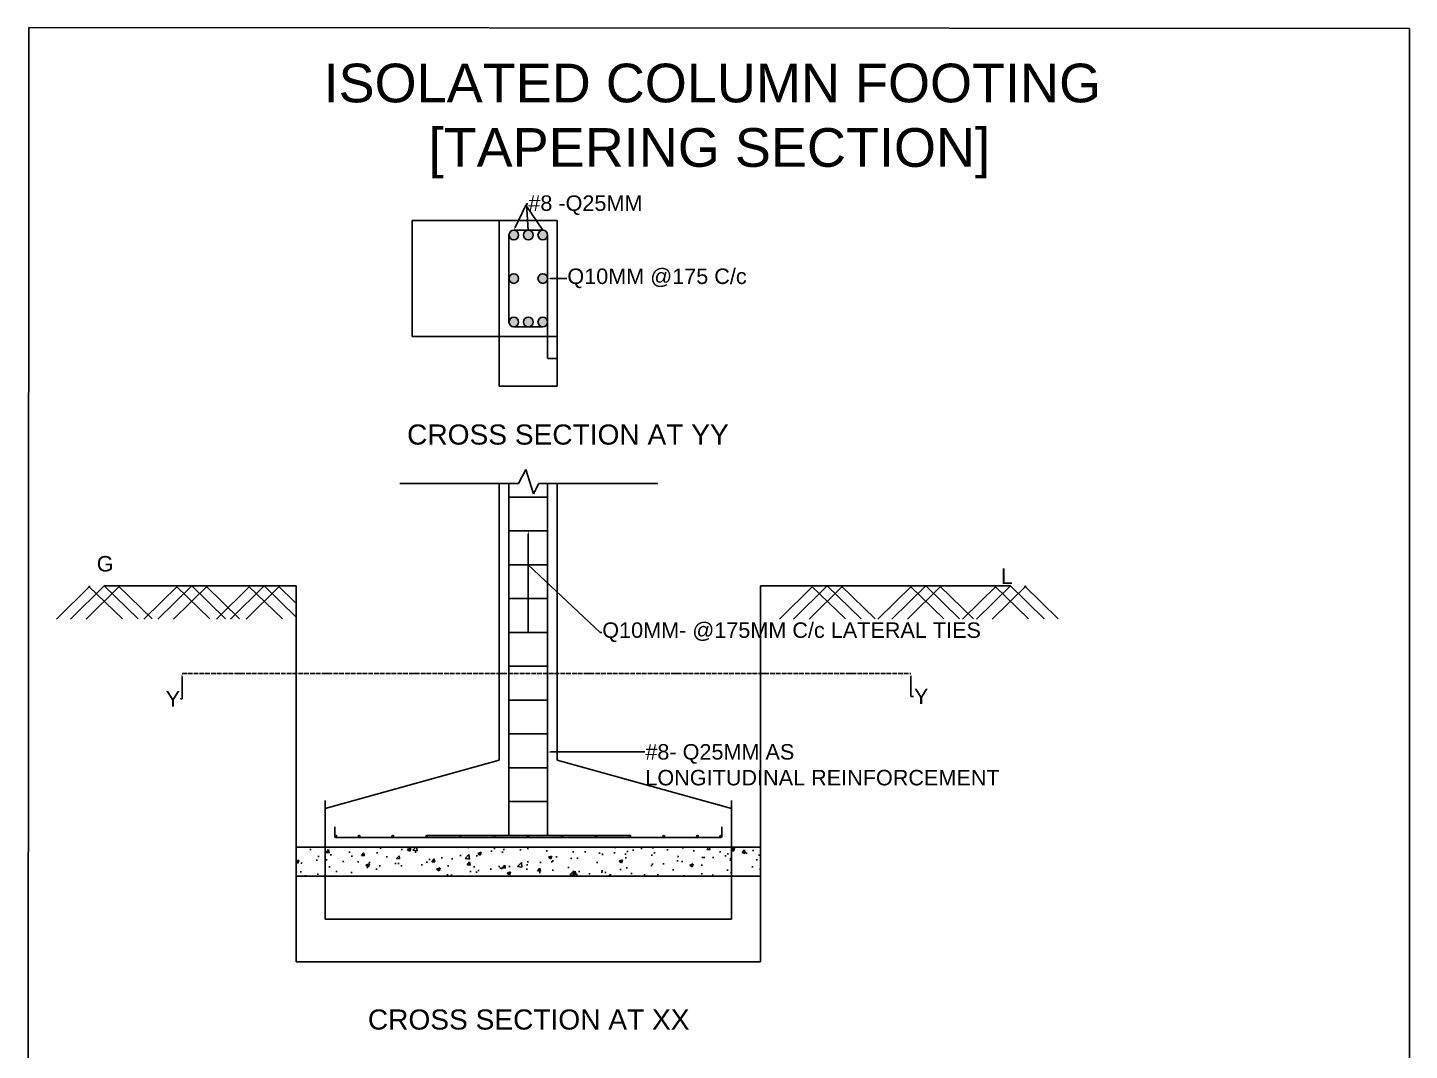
# Model space of a CAD drawing. Header units: millimetres. Extents: x -15359 to 171203, y -161916 to 32466.
# Drawn here: x 47646 to 54790, y 21343 to 26632 of the extents above; entities that cross this region are included whole.
import ezdxf
from ezdxf import colors
from ezdxf.entities.mleader import LeaderData, LeaderLine
from ezdxf.math import Vec2, Vec3

# ---------------------------------------------------------------- set-up
doc = ezdxf.new("R2010")
doc.units = ezdxf.units.MM
doc.header["$MEASUREMENT"] = 0
doc.linetypes.add('ACAD_ISO04W100', pattern=[30, 24, -3, 0, -3])
doc.styles.get("Standard").update_dxf_attribs({"font": 'Arial.ttf'})
doc.dimstyles.get("Standard").update_dxf_attribs({"dimtxt": 0.18, "dimasz": 0.18, "dimexe": 0.18, "dimexo": 0.0625, "dimgap": 0.09, "dimtad": 0, "dimtih": 1, "dimtoh": 1, "dimzin": 0, "dimdsep": 46, "dimtxsty": 'Standard', "dimcen": 0.09, "dimadec": 0, "dimazin": 0, "dimtfac": 1, "dimtofl": 0, "dimtmove": 0, "dimatfit": 3, "dimfxl": 0, "dimtolj": 1, "dimtzin": 0, "dimarcsym": 0})
pattern_1 = [(49.99999999999999, (48818.49873787338, 15631.41525314872), (182.184668996004, -15.93908553890309), [19.05, -209.55]), (355, (48818.49873787338, 15631.41525314872), (-35.24342142496934, 191.0568452390351), [15.24, -167.64058417]), (100.4514447, (48833.68074487339, 15630.08699964872), (146.9412470903533, 175.1177519121951), [16.19000879999999, -178.0902445999999]), (46.18420000000001, (48818.49873787338, 15682.21525314872), (271.0790408921299, -42.04232793272715), [28.575, -314.325]), (96.63555760999992, (48841.08863787338, 15678.71175314872), (237.404134051503, 247.4261245977215), [24.28502314, -267.13560816]), (351.1841511700001, (48818.49873787338, 15682.21525314872), (237.404134064977, 247.4261245855326), [22.85996707, -251.45973192]), (21, (48843.89873787339, 15669.51525314873), (151.6143912691325, -102.2651981870876), [19.05, -209.55]), (326.0000000000001, (48843.89873787339, 15669.51525314873), (61.80202834764707, 184.1879661223193), [15.24, -167.64]), (71.45144499999999, (48856.53327047339, 15660.99315324872), (213.4164192787161, 81.92276888590524), [16.19000879999999, -178.0899375999999]), (37.50000000000001, (48818.49873787338, 15631.41525314872), (3.088603250591817, 84.55503887315311), [0, -165.608, 0, -170.18, 0, -168.275]), (7.499999999999999, (48818.49873787338, 15631.41525314872), (66.81966251030575, 100.1805748181195), [0, -97.02799999999999, 0, -161.798, 0, -64.135]), (327.5, (48761.85673787339, 15631.41525314872), (135.5905951668714, -5.728743992673444), [0, -63.5, 0, -198.12, 0, -262.89]), (317.5, (48736.45673787339, 15631.41525314872), (148.129181386018, 25.42649103333303), [0, -82.55, 0, -131.572, 0, -186.69])]

# ---------------------------------------------------------------- blocks, each defined once
blk = doc.blocks.new('*D156')
at = {"color": 0, "lineweight": -2}
for p, q in [((50084.56791567315, 25634.39091290294), (49634.31613505695, 25634.39091290294)), ((49634.49613505695, 25634.21091290294), (49634.49613505695, 25334.57281604073)), ((49634.49613505695, 25034.57091290294), (49634.49613505695, 25334.20900976515)), ((50084.56791567315, 25034.39091290294), (49634.31613505695, 25034.39091290294))]:
    blk.add_line(p, q, dxfattribs=at)
at = {"color": 0}
for points in [[(49634.46613505695, 25634.21091290294), (49634.52613505695, 25634.21091290294), (49634.49613505695, 25634.39091290294)], [(49634.46613505695, 25034.57091290294), (49634.52613505695, 25034.57091290294), (49634.49613505695, 25034.39091290294)]]:
    blk.add_solid(points, dxfattribs=at)
at = {"layer": 'Defpoints', "color": 0}
for p in [(50084.63041567315, 25634.39091290294), (49634.49613505695, 25034.39091290294), (50084.63041567315, 25034.39091290294)]:
    blk.add_point(p, dxfattribs=at)
at = {"color": 0, "insert": (49634.49613505694, 25334.39091290295), "char_height": 0.18, "attachment_point": 5}
blk.add_mtext('\\A1;600.00', dxfattribs=at)
blk = doc.blocks.new('*D157')
at = {"color": 0, "lineweight": -2}
for p, q in [((50084.63041567315, 25034.32841290294), (50084.63041567315, 24777.73919395836)), ((50384.63041567315, 25034.32841290294), (50384.63041567315, 24777.73919395836)), ((50084.81041567315, 24777.91919395836), (50234.16715510016, 24777.91919395836)), ((50384.45041567315, 24777.91919395836), (50235.09367624614, 24777.91919395836))]:
    blk.add_line(p, q, dxfattribs=at)
at = {"color": 0}
for points in [[(50084.81041567315, 24777.94919395836), (50084.81041567315, 24777.88919395836), (50084.63041567315, 24777.91919395836)], [(50384.45041567315, 24777.94919395836), (50384.45041567315, 24777.88919395836), (50384.63041567315, 24777.91919395836)]]:
    blk.add_solid(points, dxfattribs=at)
at = {"layer": 'Defpoints', "color": 0}
for p in [(50084.63041567315, 25034.39091290294), (50384.63041567315, 25034.39091290294), (50384.63041567315, 24777.91919395836)]:
    blk.add_point(p, dxfattribs=at)
at = {"color": 0, "insert": (50234.63041567315, 24777.91919395836), "char_height": 0.18, "attachment_point": 5}
blk.add_mtext('\\A1;300.00', dxfattribs=at)
blk = doc.blocks.new('*D158')
at = {"color": 0, "lineweight": -2}
for p, q in [((50334.63041567315, 25334.32841290294), (50334.63041567315, 24920.70085516675)), ((50384.63041567315, 25334.32841290294), (50384.63041567315, 24920.70085516675)), ((50334.81041567315, 24920.88085516675), (50359.23701867451, 24920.88085516675)), ((50384.45041567315, 24920.88085516675), (50360.02381267179, 24920.88085516675))]:
    blk.add_line(p, q, dxfattribs=at)
at = {"color": 0}
for points in [[(50334.81041567315, 24920.91085516675), (50334.81041567315, 24920.85085516675), (50334.63041567315, 24920.88085516675)], [(50384.45041567315, 24920.91085516675), (50384.45041567315, 24920.85085516675), (50384.63041567315, 24920.88085516675)]]:
    blk.add_solid(points, dxfattribs=at)
at = {"layer": 'Defpoints', "color": 0}
for p in [(50334.63041567315, 25334.39091290294), (50384.63041567315, 25334.39091290294), (50384.63041567315, 24920.88085516675)]:
    blk.add_point(p, dxfattribs=at)
at = {"color": 0, "insert": (50359.63041567315, 24920.88085516675), "char_height": 0.18, "attachment_point": 5}
blk.add_mtext('\\A1;50.00', dxfattribs=at)
blk = doc.blocks.new('*D126')
at = {"color": 0, "lineweight": -2}
for p, q in [((49184.63041567315, 22634.32841290294), (49184.63041567315, 22021.48181685328)), ((51284.63041567315, 22634.32841290294), (51284.63041567315, 22021.48181685328)), ((49184.81041567315, 22021.66181685328), (50234.09563395419, 22021.66181685328)), ((51284.45041567315, 22021.66181685328), (50235.16519739211, 22021.66181685328))]:
    blk.add_line(p, q, dxfattribs=at)
at = {"color": 0}
for points in [[(49184.81041567315, 22021.69181685328), (49184.81041567315, 22021.63181685328), (49184.63041567315, 22021.66181685328)], [(51284.45041567315, 22021.69181685328), (51284.45041567315, 22021.63181685328), (51284.63041567315, 22021.66181685328)]]:
    blk.add_solid(points, dxfattribs=at)
at = {"layer": 'Defpoints', "color": 0}
for p in [(49184.63041567315, 22634.39091290294), (51284.63041567315, 22634.39091290294), (51284.63041567315, 22021.66181685328)]:
    blk.add_point(p, dxfattribs=at)
at = {"color": 0, "insert": (50234.63041567315, 22021.66181685328), "char_height": 0.18, "attachment_point": 5}
blk.add_mtext('\\A1;2100.00', dxfattribs=at)
blk = doc.blocks.new('*D159')
at = {"color": 0, "lineweight": -2}
for p, q in [((49034.63041567315, 22244.32841290294), (49034.63041567315, 21800.46528839959)), ((51434.63041567315, 22244.32841290294), (51434.63041567315, 21800.46528839959)), ((49034.81041567315, 21800.64528839959), (50234.09563395419, 21800.64528839959)), ((51434.45041567315, 21800.64528839959), (50235.16519739211, 21800.64528839959))]:
    blk.add_line(p, q, dxfattribs=at)
at = {"color": 0}
for points in [[(49034.81041567315, 21800.67528839959), (49034.81041567315, 21800.61528839959), (49034.63041567315, 21800.64528839959)], [(51434.45041567315, 21800.67528839959), (51434.45041567315, 21800.61528839959), (51434.63041567315, 21800.64528839959)]]:
    blk.add_solid(points, dxfattribs=at)
at = {"layer": 'Defpoints', "color": 0}
for p in [(49034.63041567315, 22244.39091290294), (51434.63041567315, 22244.39091290294), (51434.63041567315, 21800.64528839959)]:
    blk.add_point(p, dxfattribs=at)
at = {"color": 0, "insert": (50234.63041567315, 21800.64528839959), "char_height": 0.18, "attachment_point": 5}
blk.add_mtext('\\A1;2400.00', dxfattribs=at)

msp = doc.modelspace()

# ---------------------------------------------------------------- hatches: boundary and pattern name
h = msp.add_hatch(color=256)
h.dxf.hatch_style = 1
h.paths.add_polyline_path([(50134.63041567315, 25559.39091290294, 1), (50184.63041567315, 25559.39091290294, 1)])
h.paths.add_polyline_path([(50259.63041567315, 25559.39091290294, 1), (50209.63041567315, 25559.39091290294, 1)])
h.paths.add_polyline_path([(50334.63041567315, 25559.39091290294, 1), (50284.63041567315, 25559.39091290294, 1)])
h.paths.add_polyline_path([(50334.63041567315, 25334.39091290294, 1), (50284.63041567315, 25334.39091290294, 1)])
h.paths.add_polyline_path([(50184.63041567315, 25334.39091290294, 1), (50134.63041567315, 25334.39091290294, 1)])
h.paths.add_polyline_path([(50134.63041567315, 25109.39091290293, 1), (50184.63041567315, 25109.39091290293, 1)])
h.paths.add_polyline_path([(50259.63041567315, 25109.39091290293, 1), (50209.63041567315, 25109.39091290293, 1)])
h.paths.add_polyline_path([(50334.63041567315, 25109.39091290293, 1), (50284.63041567315, 25109.39091290293, 1)])
h = msp.add_hatch(color=256)
h.dxf.hatch_style = 1
h.paths.add_polyline_path([(50184.63041567315, 25559.39091290294, 1), (50134.63041567315, 25559.39091290294, 1)])
h.paths.add_polyline_path([(50259.63041567315, 25559.39091290294, 1), (50209.63041567315, 25559.39091290294, 1)])
h.paths.add_polyline_path([(50334.63041567315, 25559.39091290294, 1), (50284.63041567315, 25559.39091290294, 1)])
h.paths.add_polyline_path([(50334.63041567315, 25334.39091290294, 1), (50284.63041567315, 25334.39091290294, 1)])
h.paths.add_polyline_path([(50134.63041567315, 25334.39091290294, 1), (50184.63041567315, 25334.39091290294, 1)])
h.paths.add_polyline_path([(50134.63041567315, 25109.39091290293, 1), (50184.63041567315, 25109.39091290293, 1)])
h.paths.add_polyline_path([(50209.63041567315, 25109.39091290293, 1), (50259.63041567315, 25109.39091290293, 1)])
h.paths.add_polyline_path([(50334.63041567315, 25109.39091290293, 1), (50284.63041567315, 25109.39091290293, 1)])
h = msp.add_hatch()
h.set_pattern_fill('AR-CONC', color=256)
h.set_pattern_definition(pattern_1)
h.paths.add_polyline_path([(49184.63041567315, 22394.39091290294), (49034.63041567315, 22394.39091290294), (49034.63041567315, 22244.39091290294), (51434.63041567315, 22244.39091290294), (51434.63041567315, 22394.39091290294), (51284.63041567315, 22394.39091290294)])
h = msp.add_hatch()
h.set_pattern_fill('AR-CONC', color=256)
h.set_pattern_definition(pattern_1)
h.paths.add_polyline_path([(51434.63041567315, 22394.39091290294), (51284.63041567315, 22394.39091290294), (49184.63041567315, 22394.39091290294), (49034.63041567315, 22394.39091290294), (49034.63041567315, 22244.39091290294), (51434.63041567315, 22244.39091290294)])

# ---------------------------------------------------------------- linework, layer by layer
at = {"ltscale": 12}
for p, q in [((47651.96513095319, 25934.73375312818), (47652.35815085864, 26632.08085141332)), ((47652.35815085864, 26632.08085141332), (54789.65702861642, 26628.0726333282)), ((54789.65702861642, 26628.0726333282), (54789.65702861642, 25934.73375312818)), ((47646.20605532585, 16053.34282570147), (47651.96513095319, 25934.73375312818)), ((54789.65702861642, 25934.73375312818), (54789.65702861642, 16053.34282570147)), ((47795.85068695976, 23573.54846619931), (47970.32025524088, 23744.39091290294)), ((47868.13449075149, 23573.54846619931), (48042.60405903262, 23744.39091290294)), ((47949.04188678578, 23573.54846619931), (48123.51145506692, 23744.39091290294)), ((48136.48627874684, 23573.72413086039), (47961.69680511391, 23744.23926731171)), ((48217.39353266555, 23573.87577645163), (48042.60405903262, 23744.39091290294)), ((48289.67720948921, 23574.01125875238), (48114.88773585627, 23744.52639520369)), ((48247.78491644895, 23573.54846619931), (48422.25448473007, 23744.39091290294)), ((48320.06872024068, 23573.54846619931), (48494.5382885218, 23744.39091290294)), ((48400.97611627498, 23573.54846619931), (48575.44568455611, 23744.39091290294)), ((48588.42050823603, 23573.72413086039), (48413.6310346031, 23744.23926731171)), ((48669.32776215473, 23573.87577645163), (48494.5382885218, 23744.39091290294)), ((48741.61143897841, 23574.01125875238), (48566.82196534547, 23744.52639520369)), ((48622.5033067148, 23573.54846619931), (48796.97287499592, 23744.39091290294)), ((48694.78711050653, 23573.54846619931), (48869.25667878766, 23744.39091290294)), ((48775.69450654082, 23573.54846619931), (48950.16407482197, 23744.39091290294)), ((48963.13889850189, 23573.72413086039), (48788.34942486895, 23744.23926731171)), ((49034.63041567315, 23583.06125886605), (48869.25667878766, 23744.39091290294)), ((49028.93509242778, 23659.26882697804), (48941.54035561132, 23744.52639520369)), ((51533.54911823692, 23573.54846619931), (51708.01868651806, 23744.39091290294)), ((51605.83292202865, 23573.54846619931), (51780.30249030978, 23744.39091290294)), ((51686.74031806296, 23573.54846619931), (51861.20988634408, 23744.39091290294)), ((51874.18471002401, 23573.72413086039), (51699.39523639108, 23744.23926731171)), ((51955.09196394272, 23573.87577645163), (51780.30249030978, 23744.39091290294)), ((52027.37564076637, 23574.01125875238), (51852.58616713344, 23744.52639520369)), ((52042.24001078795, 23573.54846619931), (52216.70957906908, 23744.39091290294)), ((52114.52381457969, 23573.54846619931), (52288.9933828608, 23744.39091290294)), ((52195.43121061398, 23573.54846619931), (52369.90077889511, 23744.39091290294)), ((52382.87560257503, 23573.72413086039), (52208.0861289421, 23744.23926731171)), ((52463.78285649374, 23573.87577645163), (52288.9933828608, 23744.39091290294)), ((52536.06653331741, 23574.01125875238), (52361.27705968448, 23744.52639520369)), ((52480.07411063596, 23573.54846619931), (52654.54367891709, 23744.39091290294)), ((52552.35791442769, 23573.54846619931), (52726.82748270883, 23744.39091290294)), ((52633.265310462, 23573.54846619931), (52807.73487874313, 23744.39091290294)), ((52820.70970242305, 23573.72413086039), (52645.92022879011, 23744.23926731171)), ((52901.61695634176, 23573.87577645163), (52726.82748270883, 23744.39091290294)), ((52973.90063316542, 23574.01125875238), (52799.11115953249, 23744.52639520369))]:
    msp.add_line(p, q, dxfattribs=at)
for p, q in [((50084.63041567315, 25634.39091290294), (50384.63041567315, 25634.39091290294)), ((50084.63041567315, 25034.39091290294), (50084.63041567315, 25634.39091290294)), ((50084.63041567315, 25634.39091290294), (50384.63041567315, 25634.39091290294)), ((50084.63041567315, 25034.39091290294), (50084.63041567315, 25634.39091290294)), ((50159.63041567315, 25584.39091290294), (50309.63041567315, 25584.39091290294)), ((50159.63041567315, 25584.39091290294), (50309.63041567315, 25584.39091290294)), ((50384.63041567315, 25634.39091290294), (50384.63041567315, 25034.39091290294)), ((50384.63041567315, 25634.39091290294), (50384.63041567315, 25034.39091290294)), ((50134.63041567315, 25109.39091290293), (50134.63041567315, 25559.39091290294)), ((50134.63041567315, 25109.39091290293), (50134.63041567315, 25559.39091290294)), ((50334.63041567315, 25559.39091290294), (50334.63041567315, 25109.39091290293)), ((50334.63041567315, 25559.39091290294), (50334.63041567315, 25109.39091290293)), ((50309.63041567315, 25084.39091290294), (50159.63041567315, 25084.39091290294)), ((50309.63041567315, 25084.39091290294), (50159.63041567315, 25084.39091290294)), ((50384.63041567315, 25034.39091290294), (50084.63041567315, 25034.39091290294)), ((50384.63041567315, 25034.39091290294), (50084.63041567315, 25034.39091290294)), ((50184.21253318833, 24275.14049654425), (50221.12578084336, 24347.63310951802)), ((50184.21253318833, 24275.14049654425), (50221.12578084336, 24347.63310951802)), ((50221.12578084336, 24347.63310951802), (50262.24346078152, 24220.63273902457)), ((50221.12578084336, 24347.63310951802), (50262.24346078152, 24220.63273902457)), ((49570.42784385243, 24275.14049654425), (50184.21253318833, 24275.14049654425)), ((49570.42784385243, 24275.14049654425), (50184.21253318833, 24275.14049654425)), ((50084.63041567315, 22844.39091290294), (50084.63041567315, 24275.14049654425)), ((50084.63041567315, 22844.39091290294), (50084.63041567315, 24275.14049654425)), ((50134.63041567315, 22454.39091290294), (50134.63041567315, 24275.14049654425)), ((50134.63041567315, 22454.39091290294), (50134.63041567315, 24275.14049654425)), ((50262.24346078152, 24220.63273902457), (50289.75272740611, 24275.14049654425)), ((50262.24346078152, 24220.63273902457), (50289.75272740611, 24275.14049654425)), ((50289.75272740611, 24275.14049654425), (50903.53741674199, 24275.14049654425)), ((50289.75272740611, 24275.14049654425), (50903.53741674199, 24275.14049654425)), ((50334.63041567315, 22454.39091290293), (50334.63041567315, 24275.14049654425)), ((50334.63041567315, 22454.39091290293), (50334.63041567315, 24275.14049654425)), ((50384.63041567315, 22844.39091290294), (50384.63041567315, 24275.14049654425)), ((50384.63041567315, 22844.39091290294), (50384.63041567315, 24275.14049654425)), ((50134.63041567315, 24204.39091290294), (50334.63041567315, 24204.39091290294)), ((50134.63041567315, 24204.39091290294), (50334.63041567315, 24204.39091290294)), ((50134.63041567315, 24029.39091290294), (50334.63041567315, 24029.39091290294)), ((50134.63041567315, 24029.39091290294), (50334.63041567315, 24029.39091290294)), ((50134.63041567315, 23854.39091290294), (50334.63041567315, 23854.39091290294)), ((50134.63041567315, 23854.39091290294), (50334.63041567315, 23854.39091290294)), ((49034.63041567315, 23744.39091290294), (48042.60405903262, 23744.39091290294)), ((49034.63041567315, 22244.39091290294), (49034.63041567315, 23744.39091290294)), ((51434.63041567315, 22244.39091290294), (51434.63041567315, 23744.39091290294)), ((51434.63041567315, 23744.39091290294), (52726.82748270883, 23744.39091290294)), ((50134.63041567315, 23679.39091290294), (50334.63041567315, 23679.39091290294)), ((50134.63041567315, 23679.39091290294), (50334.63041567315, 23679.39091290294)), ((50134.63041567315, 23679.39091290294), (50334.63041567315, 23679.39091290294)), ((50134.63041567315, 23679.39091290294), (50334.63041567315, 23679.39091290294)), ((50134.63041567315, 23679.39091290294), (50334.63041567315, 23679.39091290294)), ((50134.63041567315, 23679.39091290294), (50334.63041567315, 23679.39091290294)), ((50134.63041567315, 23504.39091290294), (50334.63041567315, 23504.39091290294)), ((50134.63041567315, 23504.39091290294), (50334.63041567315, 23504.39091290294)), ((50134.63041567315, 23329.39091290294), (50334.63041567315, 23329.39091290294)), ((50134.63041567315, 23329.39091290294), (50334.63041567315, 23329.39091290294)), ((50134.63041567315, 23154.39091290294), (50334.63041567315, 23154.39091290294)), ((50134.63041567315, 23154.39091290294), (50334.63041567315, 23154.39091290294)), ((50134.63041567315, 22979.39091290294), (50334.63041567315, 22979.39091290294)), ((50134.63041567315, 22979.39091290294), (50334.63041567315, 22979.39091290294)), ((49184.63041567315, 22594.39091290294), (50084.63041567315, 22844.39091290294)), ((50084.63041567315, 22844.39091290294), (50084.63041567315, 22844.39091290294)), ((50134.63041567315, 22804.39091290294), (50334.63041567315, 22804.39091290294)), ((50134.63041567315, 22804.39091290294), (50334.63041567315, 22804.39091290294)), ((51284.63041567315, 22594.39091290294), (50384.63041567315, 22844.39091290294)), ((50384.63041567315, 22844.39091290294), (50384.63041567315, 22844.39091290294)), ((49184.63041567315, 22594.39091290294), (49184.63041567315, 22394.39091290294)), ((49184.63041567315, 22394.39091290294), (49184.63041567315, 22594.39091290294)), ((49184.63041567315, 22594.39091290294), (49184.63041567315, 22394.39091290294)), ((50134.63041567315, 22629.39091290294), (50334.63041567315, 22629.39091290293)), ((50134.63041567315, 22629.39091290294), (50334.63041567315, 22629.39091290293)), ((51284.63041567315, 22394.39091290294), (51284.63041567315, 22594.39091290294)), ((51284.63041567315, 22394.39091290294), (51284.63041567315, 22594.39091290294)), ((51284.63041567315, 22394.39091290294), (51284.63041567315, 22594.39091290294)), ((49234.63041567315, 22449.39091290294), (49234.63041567315, 22499.39091290294)), ((49234.63041567315, 22449.39091290294), (49234.63041567315, 22499.39091290294)), ((49234.63041567315, 22449.39091290294), (49234.63041567315, 22449.39091290294)), ((49234.63041567315, 22449.39091290294), (49234.63041567315, 22449.39091290294)), ((49239.63041567315, 22444.39091290294), (51229.63041567315, 22444.39091290294)), ((49239.63041567315, 22444.39091290294), (51229.63041567315, 22444.39091290294)), ((49709.63041567315, 22454.39091290294), (50134.63041567315, 22454.39091290294)), ((49709.63041567315, 22454.39091290294), (50134.63041567315, 22454.39091290294)), ((50134.63041567315, 22454.39091290294), (50334.63041567315, 22454.39091290293)), ((50134.63041567315, 22454.39091290294), (50334.63041567315, 22454.39091290293)), ((50334.63041567315, 22454.39091290294), (50759.63041567315, 22454.39091290294)), ((50334.63041567315, 22454.39091290294), (50759.63041567315, 22454.39091290294)), ((51234.63041567315, 22449.39091290294), (51234.63041567315, 22499.39091290294)), ((51234.63041567315, 22449.39091290294), (51234.63041567315, 22499.39091290294)), ((51234.63041567315, 22449.39091290294), (51234.63041567315, 22449.39091290294)), ((51234.63041567315, 22449.39091290294), (51234.63041567315, 22449.39091290294)), ((49184.63041567315, 22394.39091290294), (49034.63041567315, 22394.39091290294)), ((49034.63041567315, 22394.39091290294), (49034.63041567315, 22244.39091290294)), ((49184.63041567315, 22394.39091290294), (49034.63041567315, 22394.39091290294)), ((49034.63041567315, 22394.39091290294), (49034.63041567315, 22244.39091290294)), ((49184.63041567315, 22394.39091290294), (51284.63041567315, 22394.39091290294)), ((49184.63041567315, 22394.39091290294), (51284.63041567315, 22394.39091290294)), ((51434.63041567315, 22394.39091290294), (51284.63041567315, 22394.39091290294)), ((51434.63041567315, 22394.39091290294), (51284.63041567315, 22394.39091290294)), ((51434.63041567315, 22244.39091290294), (51434.63041567315, 22394.39091290294)), ((51434.63041567315, 22244.39091290294), (51434.63041567315, 22394.39091290294)), ((49034.63041567315, 22244.39091290294), (51434.63041567315, 22244.39091290294)), ((49034.63041567315, 22244.39091290294), (51434.63041567315, 22244.39091290294))]:
    msp.add_line(p, q)
at = {"linetype": 'ACAD_ISO04W100'}
msp.add_line((48444.45083001396, 23291.62011466376), (52212.63540229162, 23291.62011466376), dxfattribs=at)
for centre, radius in [((50159.63041567315, 25559.39091290294), 25), ((50159.63041567315, 25559.39091290294), 25), ((50234.63041567315, 25559.39091290294), 25), ((50234.63041567315, 25559.39091290294), 25), ((50309.63041567315, 25559.39091290294), 25), ((50309.63041567315, 25559.39091290294), 25), ((50159.63041567315, 25334.39091290294), 25), ((50159.63041567315, 25334.39091290294), 25), ((50309.63041567315, 25334.39091290294), 25), ((50309.63041567315, 25334.39091290294), 25), ((50159.63041567315, 25109.39091290293), 25), ((50159.63041567315, 25109.39091290293), 25), ((50234.63041567315, 25109.39091290293), 25), ((50234.63041567315, 25109.39091290293), 25), ((50309.63041567315, 25109.39091290293), 25), ((50309.63041567315, 25109.39091290293), 25), ((49239.63041567315, 22449.39091290294), 5), ((49239.63041567315, 22449.39091290294), 5), ((49359.63041567315, 22449.39091290294), 5), ((49359.63041567315, 22449.39091290294), 5), ((49534.63041567315, 22449.39091290294), 5), ((49534.63041567315, 22449.39091290294), 5), ((49709.63041567315, 22449.39091290294), 5), ((49709.63041567315, 22449.39091290294), 5), ((49884.63041567315, 22449.39091290294), 5), ((49884.63041567315, 22449.39091290294), 5), ((50059.63041567315, 22449.39091290294), 5), ((50059.63041567315, 22449.39091290294), 5), ((50234.63041567315, 22449.39091290294), 5), ((50234.63041567315, 22449.39091290294), 5), ((50234.63041567315, 22449.39091290294), 5), ((50234.63041567315, 22449.39091290294), 5), ((50409.63041567315, 22449.39091290294), 5), ((50409.63041567315, 22449.39091290294), 5), ((50584.63041567315, 22449.39091290294), 5), ((50584.63041567315, 22449.39091290294), 5), ((50759.63041567315, 22449.39091290294), 5), ((50759.63041567315, 22449.39091290294), 5), ((50934.63041567315, 22449.39091290294), 5), ((50934.63041567315, 22449.39091290294), 5), ((51109.63041567315, 22449.39091290294), 5), ((51109.63041567315, 22449.39091290294), 5), ((51229.63041567315, 22449.39091290294), 5), ((51229.63041567315, 22449.39091290294), 5)]:
    msp.add_circle(centre, radius)

# ---------------------------------------------------------------- texts
at = {"ltscale": 12, "attachment_point": 1}
for s, width, gutter_width, insert, char_height in [('   ISOLATED COLUMN FOOTING      \\P          [TAPERING SECTION]', 6539.922223626592, 400, (48943.08017990367, 26445.67852455578), 200), ('CROSS SECTION AT YY', 2495.940851182693, 520, (49608.02223492386, 24579.61676486267), 104), ('G', 228.607072224062, 400, (48003.45498494855, 23899.4137962962), 80), ('L', 228.607072224062, 400, (52677.55288869356, 23834.92836091065), 80), ('CROSS SECTION AT XX', 2495.940851182693, 520, (49405.19806594915, 21554.27113289131), 104)]:
    msp.add_mtext_dynamic_manual_height_columns(s, width=width, gutter_width=gutter_width, heights=[0], dxfattribs=dict(at, insert=insert, char_height=char_height))

# ---------------------------------------------------------------- dimensions: what is measured, and where the dimension line sits
dim = msp.add_linear_dim(base=(49634.49613505695, 25034.39091290294), p1=(50084.63041567315, 25634.39091290294), p2=(50084.63041567315, 25034.39091290294), angle=90, dimstyle='Standard')
dim.commit()
dim.dimension.update_dxf_attribs({"geometry": '*D156', "text_midpoint": (49634.49613505694, 25334.39091290295)})
for base, p1, p2, picture, middle in [((50384.63041567315, 24920.88085516675), (50334.63041567315, 25334.39091290294), (50384.63041567315, 25334.39091290294), '*D158', (50359.63041567315, 24920.88085516675)), ((50384.63041567315, 24777.91919395836), (50084.63041567315, 25034.39091290294), (50384.63041567315, 25034.39091290294), '*D157', (50234.63041567315, 24777.91919395836)), ((51284.63041567315, 22021.66181685328), (49184.63041567315, 22634.39091290294), (51284.63041567315, 22634.39091290294), '*D126', (50234.63041567315, 22021.66181685328)), ((51434.63041567315, 21800.64528839959), (49034.63041567315, 22244.39091290294), (51434.63041567315, 22244.39091290294), '*D159', (50234.63041567315, 21800.64528839959))]:
    dim = msp.add_linear_dim(base=base, p1=p1, p2=p2, dimstyle='Standard')
    dim.commit()
    dim.dimension.update_dxf_attribs({"geometry": picture, "text_midpoint": middle})

# ---------------------------------------------------------------- leaders
ml = msp.add_multileader_mtext('Standard')
ml.set_content('#8 -Q25MM ', color=256)
ml.set_leader_properties()
ml.build(insert=Vec2(0, 0))
ml.multileader.update_dxf_attribs({"arrow_head_size": 15})
ctx = ml.context
ctx.base_point, ctx.char_height, ctx.arrow_head_size, ctx.plane_origin = Vec3(50232.77086218433, 25721.30750067425), 80, 15, Vec3(50159.63041567315, 25584.39091290294)
notes = []
notes.append((ctx, [(0, (1, 1, 0), (50224.77086218433, 25721.30750067425), (1, 0), 8, [(2, [(50159.63041567315, 25584.39091290294), (50221.4487280165, 25714.66855244451), (50309.63041567315, 25584.39091290294), (50233.11091031818, 25584.34469224548)], 0, [])])]))
ctx.mtext.insert, ctx.mtext.flow_direction = Vec3(50234.77086218433, 25764.41800544915), 5
ml = msp.add_multileader_mtext('Standard')
ml.set_content('Q10MM @175 C/c', color=256)
ml.set_leader_properties()
ml.build(insert=Vec2(0, 0))
ml.multileader.update_dxf_attribs({"arrow_head_size": 15})
ctx = ml.context
ctx.base_point, ctx.char_height, ctx.arrow_head_size, ctx.plane_origin = Vec3(50434.65321538282, 25334.39091290294), 80, 15, Vec3(50334.63041567315, 25334.39091290294)
notes.append((ctx, [(0, (1, 1, 0), (50426.65321538282, 25334.39091290294), (1, 0), 8, [(0, [(50334.63041567315, 25334.39091290294)], 0, [])])]))
ctx.mtext.insert, ctx.mtext.flow_direction = Vec3(50436.65321538282, 25386.15080376242), 5
ml = msp.add_multileader_mtext('Standard')
ml.set_content('Q10MM- @175MM C/c LATERAL TIES', color=256)
ml.set_leader_properties()
ml.build(insert=Vec2(0, 0))
ml.multileader.update_dxf_attribs({"arrow_head_size": 15})
ctx = ml.context
ctx.base_point, ctx.char_height, ctx.arrow_head_size, ctx.plane_origin = Vec3(50614.95547750415, 23504.39091290294), 80, 15, Vec3(50234.63041567315, 24029.39091290294)
notes.append((ctx, [(0, (1, 1, 0), (50606.95547750415, 23504.39091290294), (1, 0), 8, [(2, [(50234.63041567315, 24029.39091290294), (50234.63041567315, 23504.39091290294), (50234.63041567315, 23679.39091290294), (50234.63041567315, 23854.39091290294)], 0, [])])]))
ctx.mtext.insert, ctx.mtext.flow_direction = Vec3(50616.95547750415, 23556.15080376242), 5
at = {"ltscale": 12}
ml = msp.add_multileader_mtext('Standard', dxfattribs=at)
ml.set_content('Y', color=256)
ml.set_leader_properties()
ml.build(insert=Vec2(0, 0))
ml.multileader.update_dxf_attribs({"arrow_head_size": 15})
ctx = ml.context
ctx.base_point, ctx.char_height, ctx.arrow_head_size, ctx.plane_origin = Vec3(48359.10840163742, 23160.99053574451), 80, 15, Vec3(48444.45083001396, 23291.62011466376)
ctx.text_align_type = 2
notes.append((ctx, [(0, (1, 1, 0), (48444.45083001396, 23160.99053574451), (-1, 0), 8, [(0, [(48444.45083001396, 23291.62011466376)], 0, [])])]))
ctx.mtext.insert, ctx.mtext.alignment, ctx.mtext.flow_direction = Vec3(48434.45083001396, 23200.99053574451), 3, 5
ml = msp.add_multileader_mtext('Standard', dxfattribs=at)
ml.set_content('Y', color=256)
ml.set_leader_properties()
ml.build(insert=Vec2(0, 0))
ml.multileader.update_dxf_attribs({"arrow_head_size": 15})
ctx = ml.context
ctx.base_point, ctx.char_height, ctx.arrow_head_size, ctx.plane_origin = Vec3(52226.48937248082, 23173.44486053842), 80, 15, Vec3(52212.63540229162, 23291.62011466376)
notes.append((ctx, [(0, (1, 1, 0), (52218.48937248082, 23173.44486053842), (1, 0), 8, [(0, [(52212.63540229162, 23291.62011466376), (52212.63540229162, 23173.44486053842)], 0, [])])]))
ctx.mtext.insert, ctx.mtext.flow_direction = Vec3(52228.48937248082, 23213.44486053842), 5
ml = msp.add_multileader_mtext('Standard')
ml.set_content('#8- Q25MM AS \\PLONGITUDINAL REINFORCEMENT', color=256)
ml.set_leader_properties()
ml.build(insert=Vec2(0, 0))
ml.multileader.update_dxf_attribs({"arrow_head_size": 15})
ctx = ml.context
ctx.base_point, ctx.char_height, ctx.arrow_head_size, ctx.plane_origin = Vec3(50837.85309994147, 22885.91401498155), 80, 15, Vec3(50334.63041567315, 22885.91564994161)
notes.append((ctx, [(0, (1, 1, 0), (50829.85309994147, 22885.91401498155), (1, 0), 8, [(0, [(50334.63041567315, 22885.91564994161), (50829.84999311066, 22885.91564994161)], 0, [])])]))
ctx.mtext.insert, ctx.mtext.flow_direction = Vec3(50839.85309994147, 22926.59614322166), 5
for ctx, leaders in notes:
    for number, flags, end, landing, length, lines in leaders:
        leader = LeaderData()
        leader.index, (leader.has_last_leader_line, leader.has_dogleg_vector, leader.attachment_direction) = number, flags
        leader.last_leader_point, leader.dogleg_vector, leader.dogleg_length = Vec3(end), Vec3(landing), length
        for number, points, colour, breaks in lines:
            line = LeaderLine()
            line.index, line.vertices, line.color, line.breaks = number, Vec3.list(points), colors.encode_raw_color(colour), breaks
            leader.lines.append(line)
        ctx.leaders.append(leader)

doc.saveas('drawing.dxf')
